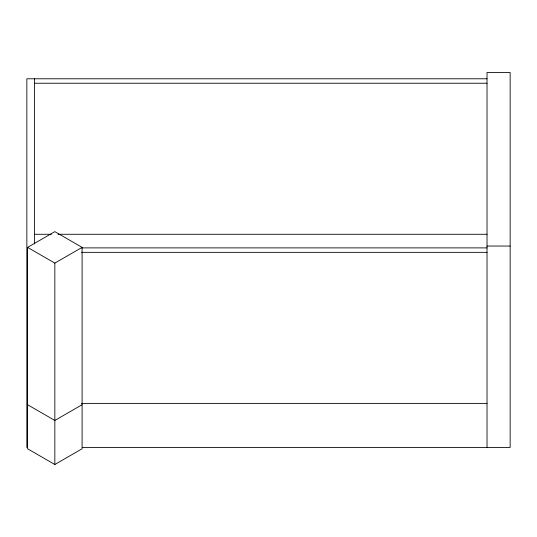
<?xml version="1.0" encoding="UTF-8"?>
<svg xmlns="http://www.w3.org/2000/svg" width="537" height="537" viewBox="0 0 537 537"><rect width="100%" height="100%" fill="white"/><g stroke="black" fill="none" stroke-linecap="round" stroke-linejoin="round"><path stroke-width="0.81" d="M27.588 247.376L54.841 231.642L82.094 247.376L82.094 448.778L54.841 464.512L27.588 448.778L27.588 247.376L54.841 263.11L82.094 247.376M82.094 404.723L54.841 420.458L27.588 404.723M487.025 78.785L26.85 78.785L26.85 447.449M34.556 83.235L487.025 83.235M34.556 234.28L51.317 234.28M58.016 234.28L487.025 234.28M487.025 246.047L510.15 246.047M81.483 247.893L487.025 247.893M81.483 252.343L487.025 252.343M81.483 403.394L487.025 403.394M82.309 447.449L510.15 447.449L510.15 72.488L487.025 72.488L487.025 447.449M54.841 263.11L54.841 464.512M34.556 78.785L34.556 243.959"/></g></svg>
